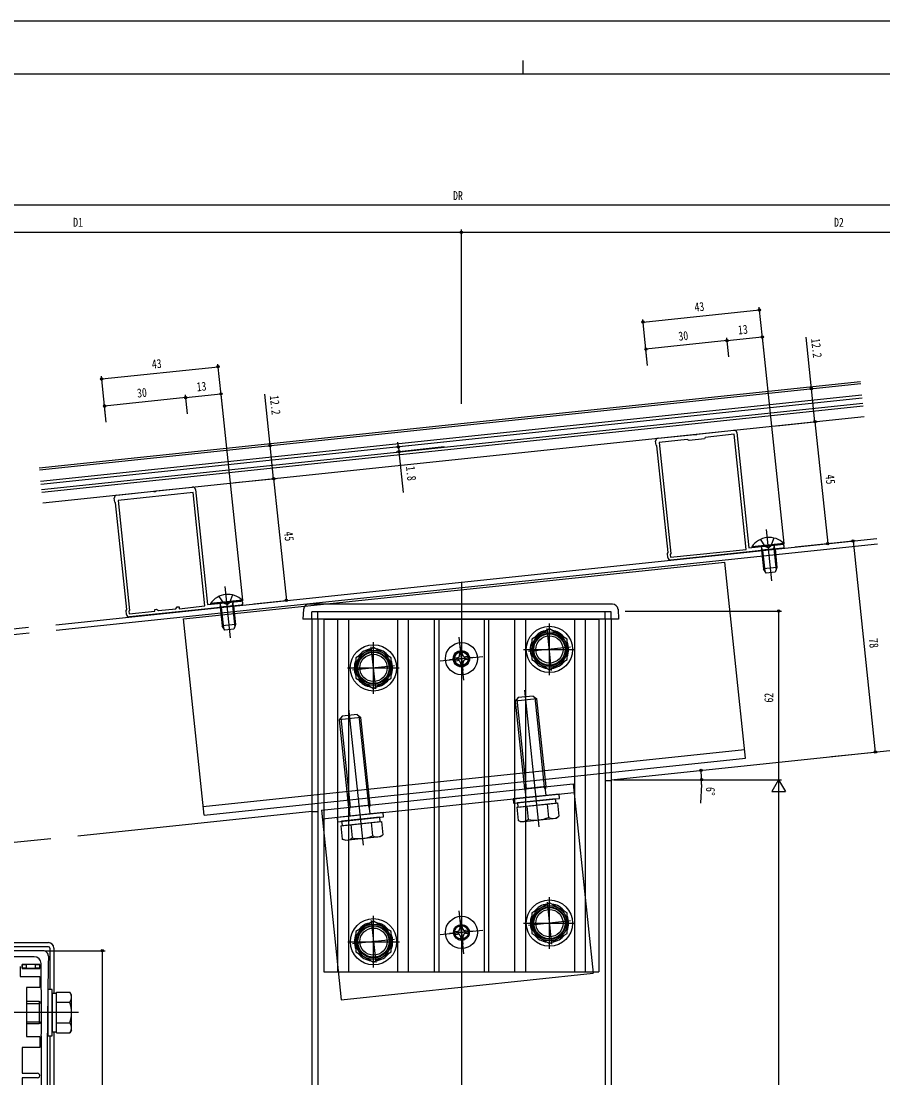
# Model space of a CAD drawing. Units: millimetres, scale not verified. Extents: x -420 to 420, y -297 to 297.
# Drawn here: x -184.8 to 131.8, y -91.2 to 297 of the extents above; entities that cross this region are included whole.
import ezdxf
from ezdxf.enums import TextEntityAlignment as Align

# ---------------------------------------------------------------- set-up
doc = ezdxf.new("R2010")
doc.units = ezdxf.units.MM
doc.header["$LTSCALE"] = 2
for name, color, linetype in [('0-2_YKK_11', 7, 'Continuous'), ('0-3_YKK_12', 2, 'Continuous'), ('0-4_YKK_13', 4, 'Continuous'), ('0-5_YKK_D', 6, 'Continuous'), ('0-6_YKK_ZWAK', 7, 'Continuous')]:
    doc.layers.add(name, color=color, linetype=linetype)
doc.styles.add('ＭＳ ゴシック', font='')
doc.styles.get('ＭＳ ゴシック').set_extended_font_data('MS Gothic')

msp = doc.modelspace()

# ---------------------------------------------------------------- linework, layer by layer
at = {"layer": '0-2_YKK_11'}
for p, q in [((-176.752, -44.515), (-278.752, -44.515)), ((-179.952, -46.715), (-275.552, -46.715))]:
    msp.add_line(p, q, dxfattribs=at)
for points in [[(49.235, 143.778), (62.703, 145.194), (62.897, 145.094), (63.444, 145.151), (63.614, 145.29), (77.082, 146.705)], [(78.181, 145.815), (82.623, 103.548), (89.129, 104.232), (89.324, 104.132), (89.871, 104.189), (90.041, 104.328), (94.806, 104.828)], [(52.84, 99.915), (52.683, 101.407), (52.95, 101.736), (48.832, 140.921), (48.502, 141.188), (48.345, 142.679)], [(-149.669, 122.873), (-136.202, 124.288), (-136.007, 124.188), (-135.46, 124.245), (-135.29, 124.384), (-121.823, 125.799)], [(-120.724, 124.909), (-116.281, 82.642), (-109.775, 83.326), (-109.581, 83.226), (-109.034, 83.283), (-108.864, 83.422), (-104.098, 83.923)], [(-146.065, 79.009), (-146.221, 80.501), (-145.954, 80.831), (-150.073, 120.015), (-150.403, 120.282), (-150.559, 121.774)], [(94.963, 103.337), (82.78, 102.056), (53.939, 99.025)], [(-103.942, 82.431), (-116.124, 81.151), (-144.966, 78.119)], [(-185.102, -50.265), (-185.102, -54.015), (-177.952, -54.015), (-177.952, -58.015), (-182.852, -58.015)], [(-177.252, -98.868), (-177.252, -76.162), (-177.352, -75.939), (-177.452, -75.715), (-177.452, -75.315), (-177.352, -75.091), (-177.252, -74.868), (-177.252, -59.162), (-177.352, -58.939), (-177.452, -58.715), (-177.452, -49.215)], [(-182.852, -58.015), (-182.852, -76.015), (-177.952, -76.015), (-177.952, -80.015), (-184.352, -80.015), (-184.352, -89.515), (-178.802, -89.515)], [(-178.802, -91.215), (-184.352, -91.215), (-184.352, -107.815), (-178.802, -107.815)]]:
    msp.add_lwpolyline(points, dxfattribs=at)
for points in [[(81.681, 102.946), (77.238, 145.213), (66.586, 144.094), (66.351, 143.566), (60.671, 142.969), (60.214, 143.173), (59.94, 143.295), (49.701, 142.218), (53.988, 101.429), (53.721, 101.099), (53.834, 100.019)], [(-117.234, 82.14), (-121.614, 123.81), (-149.162, 120.915), (-144.917, 80.523), (-145.184, 80.194), (-145.081, 79.213), (-135.633, 80.206), (-135.706, 80.902), (-135.01, 80.976), (-134.68, 80.709), (-134.35, 80.442), (-127.985, 81.11), (-127.718, 81.44), (-127.451, 81.77), (-126.755, 81.843), (-126.682, 81.147)]]:
    msp.add_lwpolyline(points, close=True, dxfattribs=at)
for centre, radius, start, end in [((49.34, 142.784), 1, 96.00001, 185.99999), ((77.186, 145.711), 1, 6.00001, 95.99999), ((-121.718, 124.805), 1, 6.00001, 95.99999), ((-149.565, 121.878), 1, 96.00001, 185.99999), ((94.884, 104.083), 0.75, 275.99999, 96.00001), ((53.834, 100.019), 1, 186.00001, 275.99999), ((-104.02, 83.177), 0.75, 275.99999, 96.00001), ((-145.07, 79.114), 1, 186.00001, 275.99999), ((-176.752, -46.515), 2, 358.91898, 90.00002), ((2631.978, -99.515), 2807.23, 178.91897, 181.08103), ((-179.952, -49.215), 2.5, 0.00001, 89.99999), ((-178.802, -90.365), 0.85, 269.99999, 90.00001)]:
    msp.add_arc(centre, radius, start, end, dxfattribs=at)
at = {"layer": '0-3_YKK_12'}
for p, q in [((-178.138, 132.952), (123.609, 164.667)), ((-178.054, 132.156), (123.693, 163.871)), ((-177.615, 127.979), (124.132, 159.694)), ((-177.197, 124.001), (124.55, 155.716)), ((-176.779, 120.023), (124.968, 151.738)), ((88.958, 110.247), (90.944, 91.351)), ((-172.075, 75.27), (129.672, 106.985)), ((-171.866, 73.281), (129.881, 104.996)), ((-171.866, 73.281), (129.881, 104.996)), ((-109.947, 89.341), (-107.961, 70.445)), ((-22.999, 90.957), (-22.999, -221.95)), ((-77.999, 77.289), (-77.999, 80.028)), ((-75.799, 77.289), (-75.799, 80.028)), ((29.801, 77.289), (29.801, 80.028)), ((-182.02, 74.225), (-234.318, 68.728)), ((-77.999, 77.289), (-77.999, -168.462)), ((-75.799, 77.289), (-75.799, -168.462)), ((-73.499, 77.289), (27.501, 77.289)), ((-73.499, 77.289), (-73.499, -52.311)), ((-68.499, 77.289), (-68.499, -52.311)), ((-64.499, 77.289), (-64.499, -52.311)), ((-46.499, 77.289), (-46.499, -52.311)), ((-42.599, 77.289), (-42.599, -52.311)), ((-32.999, 77.289), (-32.999, -52.311)), ((-31.299, 77.289), (-31.299, -52.311)), ((-14.699, 77.289), (-14.699, -52.311)), ((-12.999, 77.289), (-12.999, -52.311)), ((-3.499, 77.289), (-3.499, -52.311)), ((0.501, 77.289), (0.501, -52.311)), ((18.501, 77.289), (18.501, -52.311)), ((22.501, 77.289), (22.501, -52.311)), ((27.501, 77.289), (27.501, -52.311)), ((29.801, 77.289), (29.801, -168.462)), ((32.001, 77.289), (32.001, -168.462)), ((-234.109, 66.739), (-181.811, 72.236)), ((-22.173, 54.927), (-23.825, 70.641)), ((-30.856, 61.958), (-15.142, 63.61)), ((32.001, 18.289), (137.825, 29.412)), ((29.801, 18.028), (32.001, 18.028)), ((-163.922, -2.303), (-77.999, 6.728)), ((-77.999, 6.689), (-75.799, 6.689)), ((-173.867, -3.348), (-226.164, -8.845)), ((-22.163, -45.622), (-23.814, -29.909)), ((-30.845, -38.591), (-15.132, -36.94)), ((-73.499, -52.311), (27.501, -52.311))]:
    msp.add_line(p, q, dxfattribs=at)
msp.add_lwpolyline([(32.001, 77.289), (32.001, 80.028), (-77.999, 80.028)], dxfattribs=at)
for centre, radius in [((9.301, 66.189), 6), ((9.301, 66.189), 6), ((9.323, 66.181), 6), ((-55.321, 59.387), 6), ((-55.299, 59.389), 6), ((-55.299, 59.389), 6), ((-22.999, 62.784), 3), ((-22.999, 62.689), 2.75), ((9.301, -34.411), 6), ((9.301, -34.411), 6), ((-55.299, -41.211), 6), ((-55.299, -41.211), 6), ((-22.999, -37.911), 2.75)]:
    msp.add_circle(centre, radius, dxfattribs=at)
at = {"layer": '0-4_YKK_13'}
for p, q in [((124.257, 158.499), (-177.49, 126.786)), ((-177.301, 124.996), (124.445, 156.709)), ((95.427, 105.143), (83.691, 103.909)), ((83.717, 103.663), (95.452, 104.896)), ((86.828, 106.587), (88.46, 104.026)), ((91.801, 107.11), (90.738, 104.265)), ((95.427, 105.143), (95.452, 104.896)), ((83.691, 103.909), (83.717, 103.663)), ((87.245, 102.626), (87.398, 103.24)), ((92.217, 103.149), (87.245, 102.626)), ((87.245, 102.626), (87.966, 95.764)), ((87.675, 102.671), (87.387, 103.569)), ((87.675, 102.671), (88.493, 94.894)), ((89.663, 103.54), (88.46, 104.026)), ((89.663, 103.54), (90.738, 104.265)), ((91.787, 103.103), (91.883, 104.042)), ((91.787, 103.103), (92.604, 95.326)), ((92.217, 103.149), (91.94, 103.718)), ((92.217, 103.149), (92.939, 96.286)), ((81.397, 26.196), (73.819, 98.299)), ((92.939, 96.286), (87.966, 95.764)), ((88.939, 94.157), (87.966, 95.764)), ((92.321, 94.512), (88.939, 94.157)), ((92.939, 96.286), (92.321, 94.512)), ((-112.076, 85.681), (-110.444, 83.12)), ((-107.103, 86.204), (-108.167, 83.36)), ((-103.478, 84.237), (-115.213, 83.004)), ((-115.213, 83.004), (-115.187, 82.757)), ((-115.187, 82.757), (-103.452, 83.991)), ((-111.66, 81.72), (-111.507, 82.335)), ((-106.687, 82.243), (-111.66, 81.72)), ((-111.66, 81.72), (-110.938, 74.858)), ((-111.229, 81.766), (-111.518, 82.663)), ((-111.229, 81.766), (-110.412, 73.988)), ((-109.242, 82.634), (-110.444, 83.12)), ((-109.242, 82.634), (-108.167, 83.36)), ((-107.118, 82.198), (-107.022, 83.136)), ((-107.118, 82.198), (-106.3, 74.42)), ((-106.687, 82.243), (-106.964, 82.812)), ((-106.687, 82.243), (-105.966, 75.381)), ((-103.478, 84.237), (-103.452, 83.991)), ((32.533, 82.789), (-79.031, 82.789)), ((-81.027, 80.912), (-81.249, 77.289)), ((34.529, 80.912), (34.751, 77.289)), ((-105.966, 75.381), (-110.938, 74.858)), ((-109.965, 73.251), (-110.938, 74.858)), ((-105.966, 75.381), (-106.584, 73.606)), ((-79.775, 77.289), (-81.249, 77.289)), ((-79.249, 77.289), (-79.775, 77.289)), ((33.251, 77.289), (-79.249, 77.289)), ((10.133, 58.474), (8.513, 73.889)), ((9.323, 56.681), (9.323, 75.681)), ((33.277, 77.289), (32.751, 77.289)), ((34.751, 77.289), (33.277, 77.289)), ((-106.584, 73.606), (-109.965, 73.251)), ((-54.511, 51.679), (-56.131, 67.095)), ((-55.321, 49.887), (-55.321, 68.887)), ((-23.456, 67.135), (-22.542, 58.433)), ((-0.177, 66.181), (18.823, 66.181)), ((17.031, 66.991), (1.615, 65.371)), ((-18.648, 63.241), (-27.35, 62.327)), ((-21.455, 62.444), (-20.46, 62.548)), ((-64.821, 59.387), (-45.821, 59.387)), ((-47.613, 60.197), (-63.028, 58.577)), ((5.612, 1.037), (0.333, 51.26)), ((-2.19, 48.481), (-3.258, 47.162)), ((4.698, 47.998), (-3.258, 47.162)), ((-3.258, 47.162), (0.129, 14.94)), ((-2.681, 47.874), (0.773, 15.007)), ((3.379, 49.066), (-2.19, 48.481)), ((3.379, 49.066), (4.698, 47.998)), ((3.986, 48.575), (7.441, 15.708)), ((8.085, 15.776), (4.698, 47.998)), ((-59.032, -5.758), (-64.31, 44.466)), ((-66.834, 41.687), (-67.902, 40.368)), ((-59.946, 41.204), (-67.902, 40.368)), ((-67.902, 40.368), (-64.515, 8.145)), ((-67.325, 41.08), (-63.871, 8.213)), ((-61.265, 42.272), (-66.834, 41.687)), ((-61.265, 42.272), (-59.946, 41.204)), ((-60.658, 41.781), (-57.203, 8.914)), ((-56.559, 8.981), (-59.946, 41.204)), ((-117.841, 8.473), (81.063, 29.379)), ((-117.507, 5.29), (81.397, 26.196)), ((-74.46, 7.1), (18.03, 16.821)), ((-74.46, 7.1), (18.03, 16.821)), ((8.085, 15.776), (0.129, 14.94)), ((7.88, 14.626), (7.441, 15.708)), ((7.88, 14.626), (8.085, 15.776)), ((18.03, 16.821), (25.347, -52.795)), ((18.03, 16.821), (25.347, -52.795)), ((-74.126, 3.917), (18.365, 13.639)), ((-74.126, 3.917), (18.365, 13.639)), ((0.129, 14.94), (0.568, 13.857)), ((0.568, 13.857), (0.773, 15.007)), ((0.786, 11.791), (0.568, 13.857)), ((8.097, 12.559), (7.88, 14.626)), ((-56.559, 8.981), (-64.515, 8.145)), ((-64.515, 8.145), (-64.076, 7.063)), ((-64.076, 7.063), (-63.871, 8.213)), ((-56.764, 7.831), (-57.203, 8.914)), ((-56.764, 7.831), (-56.559, 8.981)), ((-56.547, 5.765), (-56.764, 7.831)), ((-2.689, 8.208), (12.24, 9.777)), ((-2.689, 8.208), (-2.174, 3.316)), ((0.798, 8.575), (8.754, 9.411)), ((1.044, 8.6), (1.558, 3.708)), ((8.508, 9.385), (9.022, 4.493)), ((12.24, 9.777), (12.755, 4.885)), ((-63.858, 4.997), (-64.076, 7.063)), ((-1.114, 2.843), (11.815, 4.202)), ((11.815, 4.202), (12.755, 4.885)), ((-67.332, 1.414), (-52.404, 2.983)), ((-67.332, 1.414), (-66.818, -3.479)), ((-63.846, 1.78), (-55.89, 2.617)), ((-63.6, 1.806), (-63.086, -3.086)), ((-56.136, 2.591), (-55.622, -2.302)), ((-52.404, 2.983), (-51.889, -1.91)), ((-1.114, 2.843), (-2.174, 3.316)), ((-65.758, -3.951), (-66.818, -3.479)), ((-65.758, -3.951), (-52.829, -2.592)), ((-52.829, -2.592), (-51.889, -1.91)), ((8.523, -26.661), (10.143, -42.076)), ((8.523, -26.661), (10.143, -42.076)), ((9.333, -43.868), (9.333, -24.868)), ((-56.121, -33.455), (-54.5, -48.87)), ((-56.121, -33.455), (-54.5, -48.87)), ((-55.299, -50.711), (-55.299, -31.711)), ((-23.446, -33.415), (-22.531, -42.117)), ((-23.446, -33.415), (-22.531, -42.117)), ((-0.167, -34.368), (18.833, -34.368)), ((17.041, -33.558), (1.626, -35.179)), ((17.041, -33.558), (1.626, -35.179)), ((-18.638, -37.308), (-27.34, -38.223)), ((-18.638, -37.308), (-27.34, -38.223)), ((-21.445, -38.106), (-20.45, -38.002)), ((-194.752, -41.518), (-174.752, -41.518)), ((-64.799, -41.211), (-45.799, -41.211)), ((-47.603, -40.353), (-63.018, -41.973)), ((-47.603, -40.353), (-63.018, -41.973)), ((-174.252, -43.518), (-174.252, -58.718)), ((-172.752, -43.518), (-172.752, -60.168)), ((-184.407, -49.563), (-184.452, -49.518)), ((-177.952, -49.518), (-184.452, -49.518)), ((-184.452, -49.518), (-184.452, -51.018)), ((-184.407, -49.563), (-182.952, -49.605)), ((-184.407, -50.973), (-184.407, -49.563)), ((-179.452, -49.605), (-182.952, -49.605)), ((-182.952, -49.605), (-182.952, -50.931)), ((-179.452, -49.605), (-177.997, -49.563)), ((-179.452, -50.931), (-179.452, -49.605)), ((-177.997, -49.563), (-177.952, -49.518)), ((-177.997, -49.563), (-177.997, -50.973)), ((-177.952, -51.018), (-177.952, -49.518)), ((-184.407, -50.973), (-184.452, -51.018)), ((-184.452, -51.018), (-177.952, -51.018)), ((-182.952, -50.931), (-184.407, -50.973)), ((-182.952, -50.931), (-179.452, -50.931)), ((-177.997, -50.973), (-179.452, -50.931)), ((-177.997, -50.973), (-177.952, -51.018)), ((-171.756, -59.712), (-166.836, -59.712)), ((-171.756, -74.723), (-171.756, -59.712)), ((-166.256, -60.718), (-166.836, -59.712)), ((-166.256, -73.718), (-166.256, -60.718)), ((-178.156, -63.218), (-182.852, -63.218)), ((-182.852, -63.866), (-178.156, -63.866)), ((-178.156, -63.218), (-178.156, -71.218)), ((-177.252, -63.479), (-178.156, -63.218)), ((-177.252, -63.605), (-178.156, -63.866)), ((-174.956, -63.542), (-175.022, -63.542)), ((-171.756, -71.218), (-171.756, -63.218)), ((-171.756, -63.465), (-166.836, -63.465)), ((-163.756, -67.218), (-214.256, -67.218)), ((-182.852, -70.57), (-178.156, -70.57)), ((-182.852, -71.218), (-178.156, -71.218)), ((-177.252, -70.831), (-178.156, -70.57)), ((-178.156, -71.218), (-177.252, -70.957)), ((-174.956, -70.894), (-175.106, -70.894)), ((-171.756, -70.971), (-166.836, -70.971)), ((-166.256, -73.718), (-166.836, -74.723)), ((-174.252, -75.718), (-174.252, -123.318)), ((-172.752, -74.268), (-172.752, -124.768)), ((-171.756, -74.723), (-166.836, -74.723))]:
    msp.add_line(p, q, dxfattribs=at)
for points in [[(-117.507, 5.29), (-125.085, 77.393), (73.819, 98.299)], [(-24.543, 63.125), (-25.538, 63.02), (-25.433, 62.026), (-24.439, 62.13)], [(-22.659, 64.328), (-22.763, 65.323), (-23.758, 65.218), (-23.653, 64.224)], [(-20.46, 62.548), (-20.565, 63.543), (-21.559, 63.438)], [(-23.339, 61.24), (-23.235, 60.246), (-22.24, 60.35), (-22.345, 61.345)], [(-74.46, 7.1), (-67.143, -62.517), (25.347, -52.795)], [(-74.46, 7.1), (-67.143, -62.517), (25.347, -52.795)], [(-24.533, -37.425), (-25.527, -37.53), (-25.423, -38.524), (-24.428, -38.42)], [(-22.648, -36.222), (-22.753, -35.227), (-23.747, -35.332), (-23.643, -36.326)], [(-20.45, -38.002), (-20.555, -37.007), (-21.549, -37.112)], [(-23.329, -39.31), (-23.225, -40.304), (-22.23, -40.2), (-22.335, -39.205)], [(-174.752, -43.018), (-194.752, -43.018), (-194.752, -42.992)]]:
    msp.add_lwpolyline(points, dxfattribs=at)
for points in [[(9.323, 73.687), (2.823, 69.934), (2.823, 62.429), (9.323, 58.676), (15.823, 62.429), (15.823, 69.934)], [(-55.321, 66.893), (-61.821, 63.14), (-61.821, 55.634), (-55.321, 51.881), (-48.821, 55.634), (-48.821, 63.14)], [(12.895, 13.064), (-4.012, 11.287), (-3.845, 9.695), (13.062, 11.472)], [(11.62, 11.321), (-2.403, 9.847), (-2.235, 8.256), (11.787, 9.73)], [(-51.749, 6.269), (-68.656, 4.492), (-68.489, 2.901), (-51.582, 4.678)], [(-53.024, 4.527), (-67.047, 3.053), (-66.879, 1.461), (-52.857, 2.935)], [(9.333, -26.863), (2.833, -30.616), (2.833, -38.121), (9.333, -41.874), (15.833, -38.121), (15.833, -30.616)], [(-55.299, -33.705), (-61.799, -37.458), (-61.799, -44.963), (-55.299, -48.716), (-48.799, -44.963), (-48.799, -37.458)], [(-174.956, -58.718), (-174.956, -75.718), (-173.356, -75.718), (-173.356, -58.718)], [(-173.356, -60.168), (-173.356, -74.268), (-171.756, -74.268), (-171.756, -60.168)]]:
    msp.add_lwpolyline(points, close=True, dxfattribs=at)
for centre, radius in [((9.323, 66.181), 8.5), ((9.323, 66.181), 6.5), ((9.323, 66.181), 5.75), ((9.323, 66.181), 5), ((-55.321, 59.387), 8.5), ((-22.999, 62.784), 5.9), ((-55.321, 59.387), 6.5), ((-55.321, 59.387), 5.75), ((-55.321, 59.387), 5), ((-22.999, 62.784), 2.875), ((-22.999, 62.784), 2.5), ((9.333, -34.368), 8.5), ((9.333, -34.368), 6.5), ((9.333, -34.368), 5.75), ((9.333, -34.368), 5.75), ((9.333, -34.368), 5), ((9.333, -34.368), 5), ((-55.299, -41.211), 8.5), ((-55.299, -41.211), 6.5), ((-22.989, -37.766), 5.9), ((-22.989, -37.766), 2.875), ((-22.989, -37.766), 2.875), ((-55.311, -41.163), 5.75), ((-55.311, -41.163), 5.75), ((-55.311, -41.163), 5), ((-55.311, -41.163), 5), ((-22.989, -37.766), 2.5), ((-22.989, -37.766), 2.5)]:
    msp.add_circle(centre, radius, dxfattribs=at)
for centre, radius, start, end in [((90.076, 99.605), 7.7, 45.98312, 146.01688), ((86.815, 103.385), 0.6, 346.03043, 96), ((92.48, 103.981), 0.6, 96, 205.96957), ((-108.828, 78.7), 7.7, 45.98312, 146.01688), ((-112.089, 82.48), 0.6, 346.03043, 96), ((-106.425, 83.075), 0.6, 96, 205.96957), ((-79.031, 80.789), 2, 90, 176.5), ((32.533, 80.789), 2, 3.5, 90), ((9.323, 66.181), 7.05, 97.21814, 142.78186), ((9.323, 66.181), 7.05, 37.21814, 82.78186), ((-55.321, 59.387), 7.05, 97.21814, 142.78186), ((-55.321, 59.387), 7.05, 37.21814, 82.78186), ((9.323, 66.181), 7.05, 157.21814, 202.78186), ((9.323, 66.181), 7.05, 337.21814, 22.78186), ((-55.321, 59.387), 7.05, 157.21814, 202.78186), ((-55.321, 59.387), 7.05, 337.21814, 22.78186), ((-24.648, 64.119), 1, 276, 6), ((-24.334, 61.136), 1, 6, 96), ((-21.664, 64.433), 1, 186, 276), ((-21.35, 61.449), 1, 96, 186), ((9.323, 66.181), 7.05, 217.21814, 262.78186), ((9.323, 66.181), 7.05, 277.21814, 322.78186), ((-55.321, 59.387), 7.05, 217.21814, 262.78186), ((-55.321, 59.387), 7.05, 277.21814, 322.78186), ((4.053, 15.874), 12.419, 258.41205, 293.58795), ((10.602, 7.416), 3.323, 241.61575, 310.38425), ((-0.595, 6.239), 3.323, 241.61575, 310.38425), ((-65.239, -0.556), 3.323, 241.61575, 310.38425), ((-60.591, 9.08), 12.419, 258.41205, 293.58795), ((-54.042, 0.621), 3.323, 241.61575, 310.38425), ((9.333, -34.368), 7.05, 97.21814, 142.78186), ((9.333, -34.368), 7.05, 37.21814, 82.78186), ((-55.299, -41.211), 7.05, 97.21814, 142.78186), ((-55.299, -41.211), 7.05, 37.21814, 82.78186), ((9.333, -34.368), 7.05, 157.21814, 202.78186), ((9.333, -34.368), 7.05, 337.21814, 22.78186), ((-55.299, -41.211), 7.05, 157.21814, 202.78186), ((-55.299, -41.211), 7.05, 337.21814, 22.78186), ((-24.637, -36.431), 1, 276, 6), ((-24.324, -39.414), 1, 6, 96), ((-21.654, -36.117), 1, 186, 276), ((-21.34, -39.101), 1, 96, 186), ((9.333, -34.368), 7.05, 217.21814, 262.78186), ((9.333, -34.368), 7.05, 277.21814, 322.78186), ((-174.752, -43.518), 2, 0, 90), ((-174.752, -43.518), 0.5, 0, 90), ((-55.299, -41.211), 7.05, 217.21814, 262.78186), ((-55.299, -41.211), 7.05, 277.21814, 322.78186), ((-169.578, -61.589), 3.323, 325.61575, 34.38425), ((-178.675, -67.218), 12.419, 342.41205, 17.58795), ((-169.578, -72.847), 3.323, 325.61575, 34.38425)]:
    msp.add_arc(centre, radius, start, end, dxfattribs=at)
at = {"layer": '0-5_YKK_D'}
for p, q in [((-297.975, 229.458), (251.099, 229.458)), ((-302.999, 219.458), (-22.999, 219.458)), ((-22.999, 156.414), (-22.999, 220.458)), ((-22.999, 156.414), (-22.999, 220.458)), ((-22.999, 219.458), (256.099, 219.458)), ((43.746, 186.439), (86.51, 190.934)), ((88.183, 175.021), (86.406, 191.928)), ((45.418, 170.526), (43.641, 187.433)), ((74.627, 179.629), (44.791, 176.494)), ((75.254, 173.662), (74.522, 180.624)), ((75.254, 173.662), (74.522, 180.624)), ((74.627, 179.629), (87.555, 180.988)), ((95.526, 105.155), (87.451, 181.983)), ((45.418, 170.526), (44.686, 177.488)), ((-110.722, 154.115), (-112.499, 171.022)), ((-155.159, 165.533), (-112.394, 170.028)), ((-153.486, 149.621), (-155.263, 166.528)), ((-123.651, 152.757), (-124.382, 159.718)), ((-123.651, 152.757), (-124.382, 159.718)), ((-124.278, 158.724), (-111.349, 160.083)), ((-103.379, 84.25), (-111.454, 161.077)), ((-153.486, 149.621), (-154.218, 156.582)), ((-124.278, 158.724), (-154.113, 155.588)), ((92.89, 148.367), (107.87, 149.941)), ((106.875, 149.837), (111.579, 105.083)), ((-29.493, 142.34), (-47.13, 140.49)), ((-29.305, 140.55), (-46.943, 138.7)), ((-46.136, 140.595), (-46.313, 142.285)), ((-46.136, 140.595), (-45.948, 138.805)), ((-45.948, 138.805), (-44.375, 123.806)), ((-106.015, 127.461), (-91.035, 129.035)), ((-92.029, 128.931), (-87.325, 84.177)), ((99.649, 103.829), (112.573, 105.188)), ((104.776, 104.368), (121.884, 106.166)), ((120.89, 106.062), (129.043, 28.489)), ((-99.255, 82.924), (-86.331, 84.282)), ((37.142, 80.289), (94.561, 80.289)), ((93.561, 80.289), (93.561, 18.289)), ((112.929, 26.795), (130.037, 28.594)), ((33.001, 18.289), (94.561, 18.289)), ((33.001, 18.289), (94.561, 18.289)), ((33.001, 18.289), (66.222, 18.289)), ((65.178, 16.59), (64.826, 9.719)), ((93.561, 18.289), (91.061, 13.959)), ((93.561, 18.289), (96.061, 13.959)), ((93.561, 18.289), (93.561, 9.629)), ((91.061, 13.959), (96.061, 13.959)), ((93.561, 13.289), (93.561, -204.494)), ((-175.752, -44.515), (-153.956, -44.515)), ((-154.956, -44.515), (-154.956, -154.515))]:
    msp.add_line(p, q, dxfattribs=at)
for points in [[(106.875, 149.837), (105.6, 161.97), (103.61, 180.905)], [(-92.029, 128.931), (-93.305, 141.064), (-95.295, 160)]]:
    msp.add_lwpolyline(points, dxfattribs=at)
for centre in [(-22.999, 219.458), (-22.999, 219.458), (86.51, 190.934), (43.746, 186.439), (74.627, 179.629), (74.627, 179.629), (87.555, 180.988), (44.791, 176.494), (-112.394, 170.028), (-155.159, 165.533), (-111.349, 160.083), (105.6, 161.97), (-154.113, 155.588), (-124.278, 158.724), (-124.278, 158.724), (106.875, 149.837), (106.875, 149.837), (-93.305, 141.064), (-46.136, 140.595), (-45.948, 138.805), (-92.029, 128.931), (-92.029, 128.931), (111.579, 105.083), (120.89, 106.062), (-87.325, 84.177), (93.561, 80.289), (129.043, 28.489), (65.04, 21.762), (65.222, 18.289), (-154.956, -44.515)]:
    msp.add_circle(centre, 0.425, dxfattribs=at)
for start, end in [(0, 6), (357.06769, 0)]:
    msp.add_arc((32.001, 18.289), 33.221, start, end, dxfattribs=at)
at = {"layer": '0-6_YKK_ZWAK'}
for p, q in [((-0.498, 282.5), (-0.498, 277.5)), ((389.502, 277.5), (-390.498, 277.5))]:
    msp.add_line(p, q, dxfattribs=at)
msp.add_lwpolyline([(-420.5, -297), (420.5, -297), (420.5, 297), (-420.5, 297)], close=True, dxfattribs=at)

# ---------------------------------------------------------------- texts
at = {"layer": '0-5_YKK_D', "style": 'ＭＳ ゴシック', "width": 0.8}
for s, p in [('DR', (-26.078, 230.258)), ('D1', (-165.639, 220.458)), ('D2', (113.91, 220.458))]:
    msp.add_text(s, height=3.299, dxfattribs=at).set_placement(p, align=Align.BOTTOM_LEFT)
for s, rotation, p in [('43', 6, (62.916, 189.258)), ('30', 6, (57, 178.581)), ('13', 6, (78.879, 180.881)), ('12.2', 276, (104.489, 180.193)), ('43', 6, (-136.486, 168.3)), ('13', 6, (-120.025, 159.975)), ('30', 6, (-141.905, 157.676)), ('12.2', 276, (-94.416, 159.288)), ('1.8', 275.988, (-44.361, 133.259)), ('45', 276, (109.747, 130.169)), ('45', 276, (-89.158, 109.263)), ('78', 276, (125.685, 70.005)), ('62', 90, (92.561, 46.649)), ('6°', 267.068, (65.936, 15.75))]:
    msp.add_text(s, height=3.299, rotation=rotation, dxfattribs=at).set_placement(p, align=Align.BOTTOM_LEFT)

doc.saveas('drawing.dxf')
